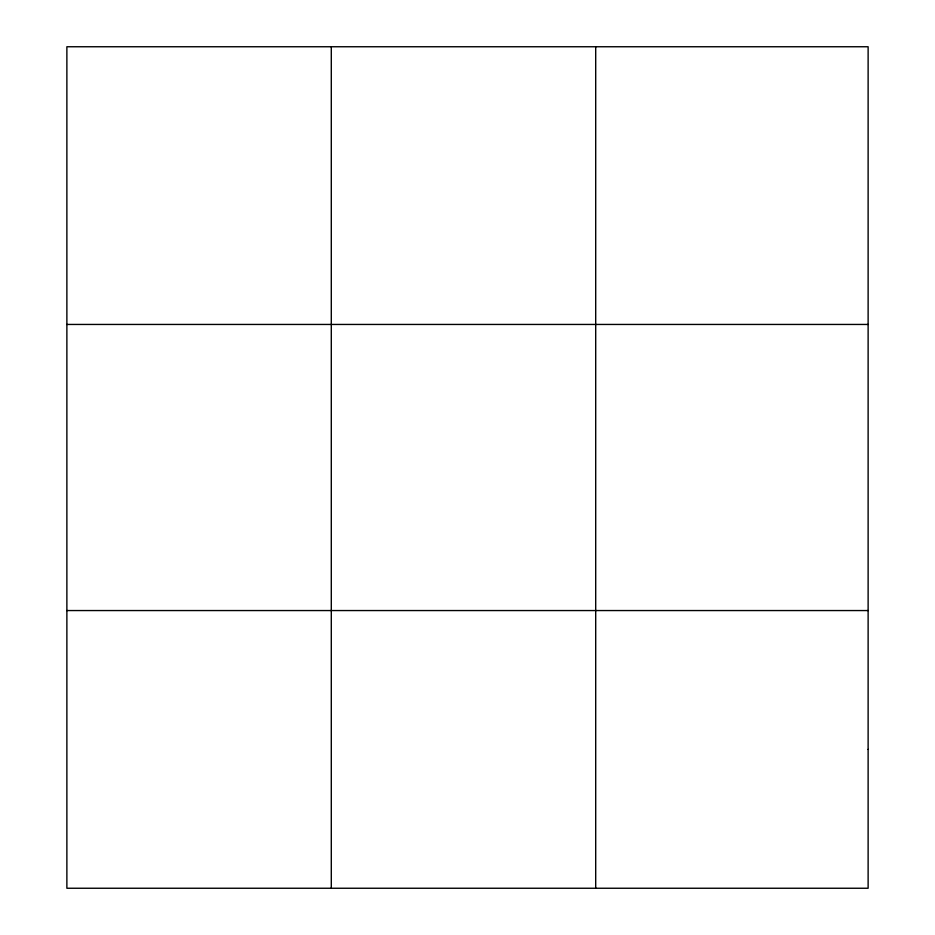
<?xml version="1.0" encoding="UTF-8"?>
<svg xmlns="http://www.w3.org/2000/svg" width="935" height="935" viewBox="0 0 935 935"><rect width="100%" height="100%" fill="white"/><g stroke="black" fill="none" stroke-linecap="round" stroke-linejoin="round"><path stroke-width="1.4" d="M331.294 888.25L331.294 46.75M595.7 888.25L595.7 46.75M66.876 324.445L868.124 324.445M66.876 610.555L868.124 610.555M868.124 749.403L868.124 888.25L66.876 888.25L66.876 46.75L868.124 46.75L868.124 749.403"/></g></svg>
